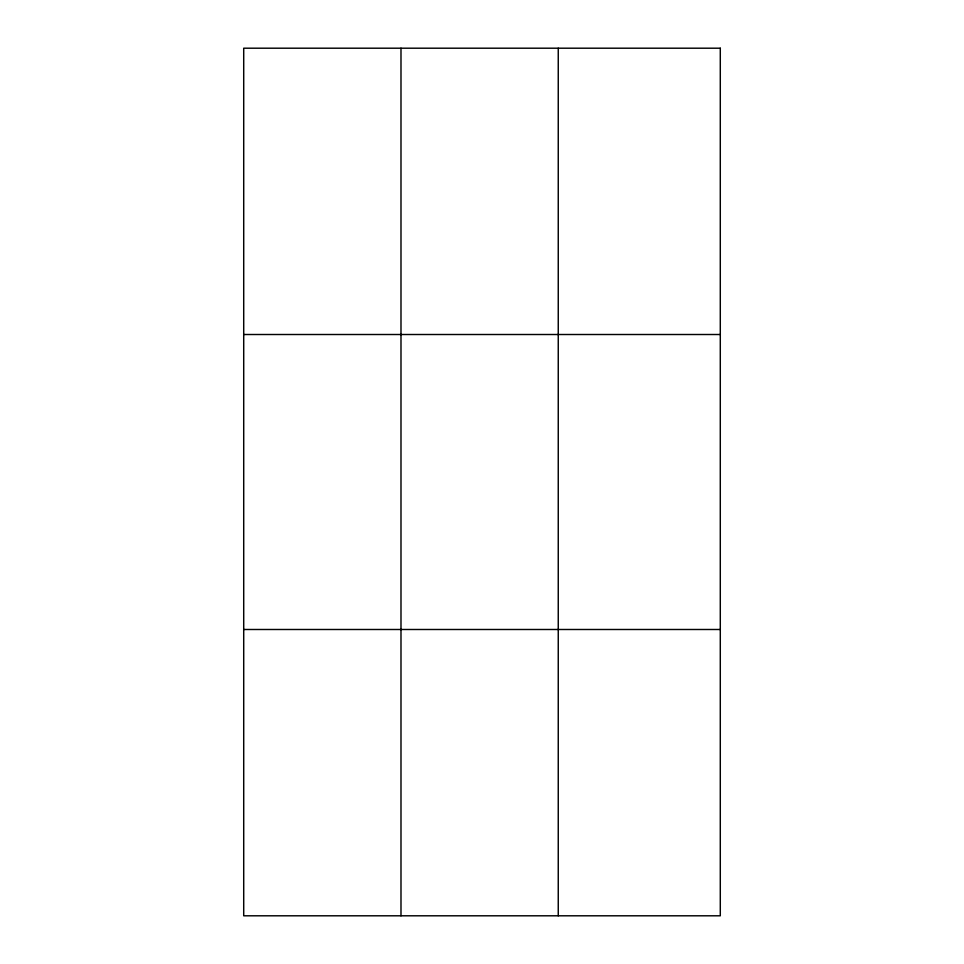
<?xml version="1.0" encoding="UTF-8"?>
<svg xmlns="http://www.w3.org/2000/svg" width="964" height="964" viewBox="0 0 964 964"><rect width="100%" height="100%" fill="white"/><g stroke="black" fill="none" stroke-linecap="round" stroke-linejoin="round"><path stroke-width="1.45" d="M400.988 915.8L400.988 48.2M558.252 915.8L558.252 48.2M243.711 334.508L720.289 334.508M243.711 629.492L720.289 629.492M720.289 48.2L720.289 915.8L243.711 915.8L243.711 48.2L720.289 48.2"/></g></svg>
